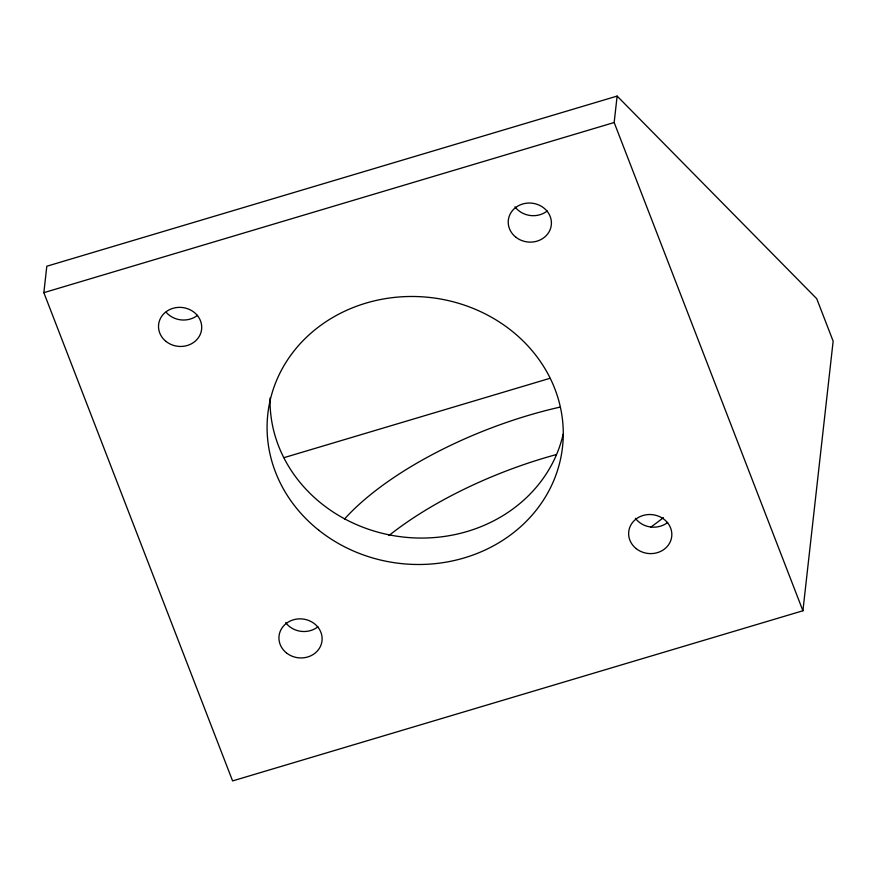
<?xml version="1.0" encoding="UTF-8"?>
<svg xmlns="http://www.w3.org/2000/svg" width="877" height="877" viewBox="0 0 877 877"><rect width="100%" height="100%" fill="white"/><g stroke="black" fill="none" stroke-linecap="round" stroke-linejoin="round"><path stroke-width="1.32" d="M43.85 292.666L46.81 266.235L617.134 96.086L816.739 298.717L833.15 341.175L802.915 610.765L232.591 780.914L43.85 292.666L614.163 122.517L617.134 96.086M283.962 457.673L549.923 378.327M614.163 122.517L802.915 610.765M547.215 210.984A21.618 19.513 6.4 0 1 514.974 206.819M563.144 434.268A148.268 133.819 6.4 0 1 401.293 536.812A148.268 133.819 6.4 0 1 270.083 397.873M197.511 315.314A21.618 19.513 6.4 0 1 166.093 312.201M317.923 626.803A21.618 19.513 6.4 0 1 285.672 622.648M667.627 522.473A21.618 19.513 6.4 0 1 635.386 518.318M388.917 535.551A210.041 81.824 -21.1 0 1 556.303 454.582M663.374 517.649A210.041 81.824 -21.1 0 1 650.723 527.176M344.486 519.074A210.041 81.824 -21.1 0 1 559.658 407.202M515.775 237.13A21.618 19.513 6.4 0 0 551.052 226.606A21.618 19.513 6.4 0 0 522.637 204.001A21.618 19.513 6.4 0 0 515.775 237.13M318.833 530.256A148.268 133.819 6.4 0 0 560.754 458.079A148.268 133.819 6.4 0 0 365.939 303.124A148.268 133.819 6.4 0 0 318.833 530.256M166.06 341.46A21.618 19.513 6.4 0 0 201.348 330.936A21.618 19.513 6.4 0 0 172.933 308.331A21.618 19.513 6.4 0 0 166.06 341.46M636.187 548.618A21.618 19.513 6.4 0 0 671.464 538.094A21.618 19.513 6.4 0 0 643.049 515.49A21.618 19.513 6.4 0 0 636.187 548.618M286.483 652.948A21.618 19.513 6.4 0 0 321.76 642.424A21.618 19.513 6.4 0 0 293.346 619.82A21.618 19.513 6.4 0 0 286.483 652.948"/></g></svg>
